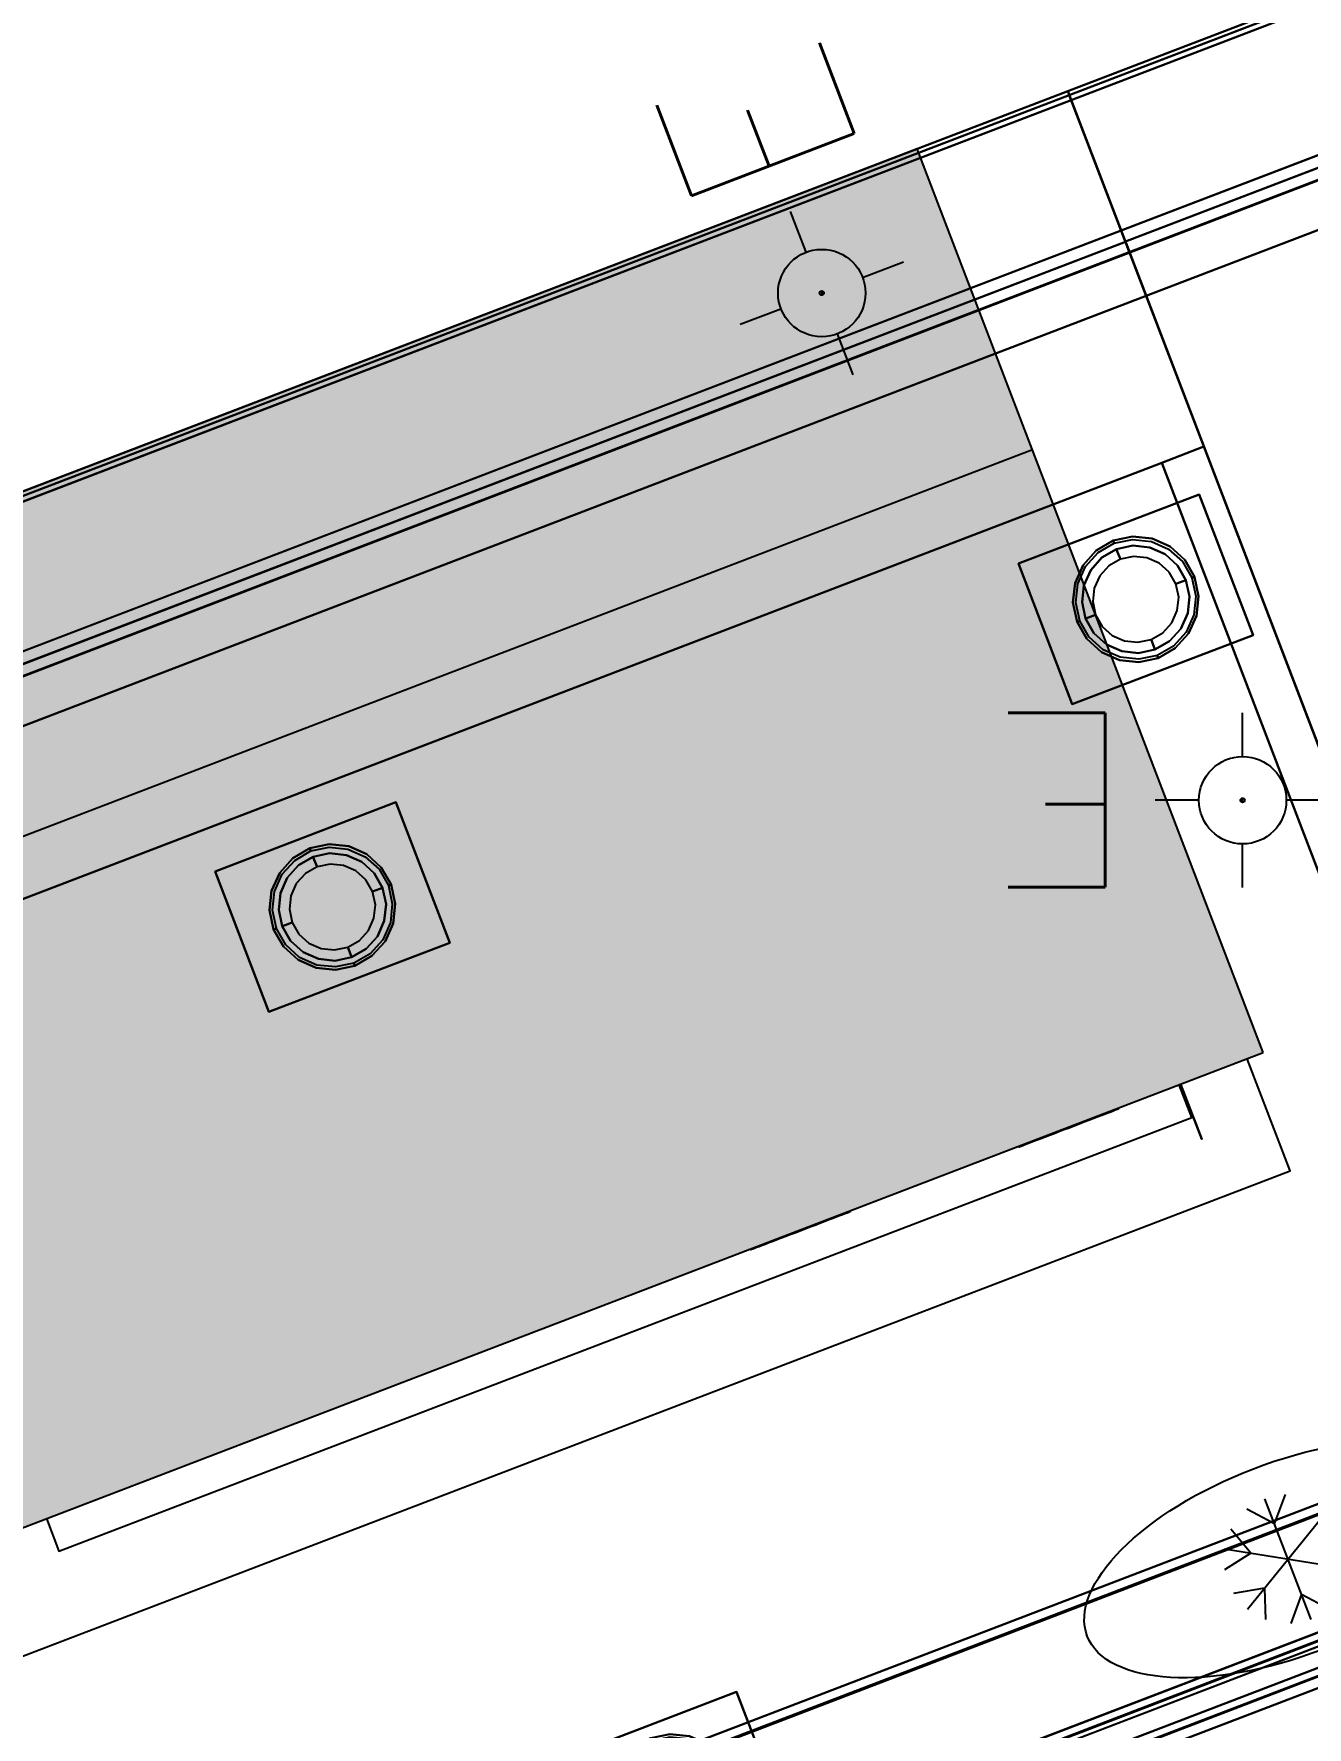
# Model space of a CAD drawing. Header units: millimetres. Extents: x 8159 to 14952, y 6817 to 11888.
# Drawn here: x 9815.9 to 9875.1, y 8752.5 to 8831.2 of the extents above; entities that cross this region are included whole.
import ezdxf
from ezdxf.enums import TextEntityAlignment as Align

# ---------------------------------------------------------------- set-up
doc = ezdxf.new("R2010")
doc.units = ezdxf.units.MM
doc.header["$LTSCALE"] = 5
doc.linetypes.add('DASHED', pattern=[19.05, 12.7, -6.35])
for name, color, linetype in [('200-EquipBlack-3d', 250, 'Continuous'), ('200-EquipBlu-3d', 5, 'Continuous'), ('200-EquipBorder-2d', 9, 'Continuous'), ('200-EquipGreen-3d', 3, 'Continuous'), ('200-EquipID-2d', 7, 'Continuous'), ('200-EquipInternal-2d', 252, 'Continuous'), ('200-EquipRed-3d', 1, 'Continuous'), ('200-EquipSteel-3d', 9, 'Continuous'), ('250-ele-2d', 20, 'Continuous')]:
    doc.layers.add(name, color=color, linetype=linetype)
doc.layers.add('200-InsPoint-3D', color=3, linetype='Continuous', plot=False)
for name, color, linetype, lineweight in [('3-YANGIN-DOLABI', 7, 'Continuous', 0), ('anted', 10, 'Continuous', 0), ('FIBROBETON', 1, 'Continuous', 18), ('kesit', 7, 'Continuous', 0), ('YAZI', 250, 'Continuous', 30)]:
    doc.layers.add(name, color=color, linetype=linetype, lineweight=lineweight)
doc.styles.add('Arial', font='arial.ttf')
doc.styles.add('ROMANS', font='micross.ttf')
doc.styles.add('SIMPLEX', font='SIMPLEX')

# ---------------------------------------------------------------- blocks, each defined once
blk = doc.blocks.new('A$C23C11219')
at = {"layer": 'FIBROBETON'}
blk.add_lwpolyline([(4170.991, 707.809), (4330.647, -537.528, 0.079118), (6057.442, 175.691), (5734.15, 708.989, 0.288304), (5090.273, 1000.528, -0.032207)], format="xyb", close=True, dxfattribs=at)
blk = doc.blocks.new('SEA65')
at = {"layer": '200-EquipBlack-3d', "extrusion": (1, 0, 0), "elevation": 912.3}
blk.add_lwpolyline([(-605.44, 1313.11), (-632.58, 1313.11), (-622.6, 1296.48), (-632.58, 1279.86), (-605.44, 1279.86)], close=True, dxfattribs=at)
at = {"layer": '200-EquipBlack-3d', "extrusion": (0, -1, 0)}
for centre in [(723.04, 947.19, 605.48), (856.6, 947.19, 605.48)]:
    blk.add_circle(centre, 25, dxfattribs=at)
at = {"layer": '200-EquipBorder-2d'}
blk.add_lwpolyline([(953.41, -605.18), (953.41, -155.18), (303.41, -155.18), (303.41, -605.18)], close=True, dxfattribs=at)
at = {"layer": '200-EquipInternal-2d'}
blk.add_line((953.41, -305.18), (303.41, -305.18), dxfattribs=at)
for points in [[(312.61, -605.18), (312.61, -661), (945.38, -661), (945.38, -605.18)], [(347.53, -605.18), (347.53, -621.44), (911.62, -621.44), (911.62, -605.18)]]:
    blk.add_lwpolyline(points, dxfattribs=at)
at = {"layer": '200-EquipSteel-3d'}
for points in [[(303.41, -155.18, 900), (303.41, -255.18, 900), (953.41, -155.18, 900), (953.41, -255.18, 900)], [(303.41, -255.18, 900), (303.41, -605.18, 900), (953.41, -255.18, 900), (953.41, -605.18, 900)], [(303.41, -255.18, 1250), (303.41, -605.18, 1250), (953.41, -255.18, 1250), (953.41, -605.18, 1250)], [(303.41, -255.18, 1010), (303.41, -605.18, 1010), (953.41, -255.18, 1010), (953.41, -605.18, 1010)]]:
    blk.add_solid(points, dxfattribs=at)
at = {"layer": '200-InsPoint-3D'}
blk.add_attdef('DISTANG', (0, 0), '', height=1, dxfattribs=at)
blk = doc.blocks.new('attrib')
at = {"layer": '200-EquipID-2d', "style": 'Arial'}
blk.add_attdef('POS', text='', height=2.5, dxfattribs=at).set_placement((0, 0, -1), align=Align.MIDDLE)
at = {"layer": '200-EquipID-2d', "style": 'ROMANS', "flags": 1}
for tag, p in [('ZONA', (0, -4.905, -2)), ('EQUIPMENTDATA', (0, -7.89, -2)), ('LONGDESCR', (0, -11.302, -2)), ('EQUIPMENTCONN', (0, -14.714, -2)), ('ACCESSORYDATA', (0, -18.552, -2)), ('ACCESSORYCONN', (0, -21.857, -2))]:
    blk.add_attdef(tag, text='', height=2.5, dxfattribs=at).set_placement(p, align=Align.CENTER)
blk = doc.blocks.new('ECON')
at = {"layer": '250-ele-2d'}
for p, q in [((0, 40.64), (0, 20.32)), ((-40.64, 0), (-20.32, 0)), ((20.32, 0), (40.64, 0)), ((0, -20.32), (0, -40.64))]:
    blk.add_line(p, q, dxfattribs=at)
for radius in [20.32, 1]:
    blk.add_circle((0, 0), radius, dxfattribs=at)
blk.add_point((0, 0), dxfattribs=at)
at = {"layer": '250-ele-2d', "style": 'SIMPLEX', "flags": 8}
blk.add_attdef('E', (50.05, -40.64), '', height=81, dxfattribs=at)
blk = doc.blocks.new('ELECTROLUX-MC-CRUSCOTTO800')
at = {"layer": '200-EquipBorder-2d'}
for p, q in [((0, 0), (0, -75)), ((800, 0), (800, -75)), ((0, -75), (800, -75))]:
    blk.add_line(p, q, dxfattribs=at)
at = {"layer": '200-EquipSteel-3d'}
for points in [[(0, -55.83, 654.41), (0, 0, 660.54), (800, 0, 660.54), (800, -55.83, 654.41)], [(0, 0, 660.54), (0, 0, 900), (800, 0, 900), (800, 0, 660.54)], [(0, 0, 900), (0, -62, 900), (800, -62, 900), (800, 0, 900)], [(0, -4.32, 810.26), (0, -59.37, 692.2), (800, -59.37, 692.2), (800, -4.32, 810.26)], [(0, -71.19, 877.81), (0, -4.82, 813.08), (800, -4.82, 813.08), (800, -71.19, 877.81)], [(0, -59.7, 690.72), (0, -59.7, 657.89), (800, -59.7, 657.89), (800, -59.7, 690.72)], [(0, -74.75, 884.46), (0, -71.19, 877.81), (800, -71.19, 877.81), (800, -74.75, 884.46)]]:
    blk.add_3dface(points, dxfattribs=at)
for points, invisible_edges in [([(0, -4.12, 811.75), (0, -4.1, 810.99), (800, -4.1, 810.99), (800, -4.12, 811.75)], 10), ([(0, -4.1, 810.99), (0, -4.32, 810.26), (800, -4.32, 810.26), (800, -4.1, 810.99)], 8), ([(0, -4.36, 812.47), (0, -4.12, 811.75), (800, -4.12, 811.75), (800, -4.36, 812.47)], 10), ([(0, -4.82, 813.08), (0, -4.36, 812.47), (800, -4.36, 812.47), (800, -4.82, 813.08)], 2), ([(0, -57.28, 654.56), (0, -55.83, 654.41), (800, -55.83, 654.41), (800, -57.28, 654.56)], 8), ([(0, -58.54, 655.29), (0, -57.28, 654.56), (800, -57.28, 654.56), (800, -58.54, 655.29)], 10), ([(0, -59.4, 656.46), (0, -58.54, 655.29), (800, -58.54, 655.29), (800, -59.4, 656.46)], 10), ([(0, -59.37, 692.2), (0, -59.51, 691.85), (800, -59.51, 691.85), (800, -59.37, 692.2)], 2), ([(0, -59.7, 657.89), (0, -59.4, 656.46), (800, -59.4, 656.46), (800, -59.7, 657.89)], 2), ([(0, -59.51, 691.85), (0, -59.62, 691.48), (800, -59.62, 691.48), (800, -59.51, 691.85)], 10), ([(0, -59.62, 691.48), (0, -59.68, 691.11), (800, -59.68, 691.11), (800, -59.62, 691.48)], 10), ([(0, -59.68, 691.11), (0, -59.7, 690.72), (800, -59.7, 690.72), (800, -59.68, 691.11)], 8), ([(0, -62, 900), (0, -69.22, 897.81), (800, -69.22, 897.81), (800, -62, 900)], 2), ([(0, -69.22, 897.81), (0, -74.01, 891.97), (800, -74.01, 891.97), (800, -69.22, 897.81)], 10), ([(0, -74.01, 891.97), (0, -74.75, 884.46), (800, -74.75, 884.46), (800, -74.01, 891.97)], 8)]:
    blk.add_3dface(points, dxfattribs=dict(at, invisible_edges=invisible_edges))
at = {"layer": '200-InsPoint-3D'}
for p in [(0, -75), (800, -75)]:
    blk.add_point(p, dxfattribs=at)
blk = doc.blocks.new('ELECTROLUX-MC7-WORKTOP-800')
at = {"layer": '200-EquipSteel-3d'}
blk.add_3dface([(800, -80.5, 900), (0, -80.5, 900), (0, -655, 900), (800, -655, 900)], dxfattribs=at)
blk = doc.blocks.new('ELECTROLUX-MC7-BODY800X250')
at = {"layer": '200-EquipBorder-2d'}
for p, q in [((0, 0), (800, 0)), ((0, -655), (0, 0)), ((800, 0), (800, -655))]:
    blk.add_line(p, q, dxfattribs=at)
at = {"layer": '200-EquipInternal-2d'}
blk.add_line((0, -80), (800, -80), dxfattribs=at)
at = {"layer": '200-EquipSteel-3d'}
for points, invisible_edges in [([(0, -0.34, 912.22), (0, 0, 910.5), (800, 0, 910.5), (800, -0.34, 912.22)], 8), ([(0, 0, 902.7), (0, -0.13, 901.81), (800, -0.13, 901.81), (800, 0, 902.7)], 2), ([(0, -0.13, 901.81), (0, -0.54, 901.01), (800, -0.54, 901.01), (800, -0.13, 901.81)], 10), ([(0, -1.32, 913.68), (0, -0.34, 912.22), (800, -0.34, 912.22), (800, -1.32, 913.68)], 10), ([(0, -0.54, 901.01), (0, -1.19, 900.39), (800, -1.19, 900.39), (800, -0.54, 901.01)], 10), ([(0, -1.19, 900.39), (0, -2, 900), (800, -2, 900), (800, -1.19, 900.39)], 8), ([(0, -2.78, 914.66), (0, -1.32, 913.68), (800, -1.32, 913.68), (800, -2.78, 914.66)], 10), ([(0, -655, 650), (0, -655, 900), (0, -2, 900), (0, -102, 724)], 12), ([(0, -2, 900), (0, -2, 724), (0, -102, 724)], 8), ([(0, -4.5, 915), (0, -2.78, 914.66), (800, -2.78, 914.66), (800, -4.5, 915)], 2), ([(800, -655, 650), (800, -102, 724), (800, -2, 900), (800, -655, 900)], 3), ([(800, -2, 900), (800, -2, 724), (800, -102, 724)], 8), ([(0, -71.6, 914.58), (0, -69.5, 915), (800, -69.5, 915), (800, -71.6, 914.58)], 8), ([(0, -73.39, 913.39), (0, -71.6, 914.58), (800, -71.6, 914.58), (800, -73.39, 913.39)], 10), ([(0, -74.58, 911.6), (0, -73.39, 913.39), (800, -73.39, 913.39), (800, -74.58, 911.6)], 10), ([(0, -75, 909.5), (0, -74.58, 911.6), (800, -74.58, 911.6), (800, -75, 909.5)], 2), ([(0, -75.45, 903.59), (0, -75, 905.7), (800, -75, 905.7), (800, -75.45, 903.59)], 8), ([(0, -76.64, 901.78), (0, -75.45, 903.59), (800, -75.45, 903.59), (800, -76.64, 901.78)], 10), ([(0, -78.4, 900.53), (0, -76.64, 901.78), (800, -76.64, 901.78), (800, -78.4, 900.53)], 10), ([(0, -80.5, 900), (0, -78.4, 900.53), (800, -78.4, 900.53), (800, -80.5, 900)], 2), ([(0, -102, 724), (0, -655, 650), (0, -102, 650)], 1), ([(800, -102, 724), (800, -655, 650), (800, -102, 650)], 1)]:
    blk.add_3dface(points, dxfattribs=dict(at, invisible_edges=invisible_edges))
for points in [[(0, 0, 910.5), (0, 0, 902.7), (800, 0, 902.7), (800, 0, 910.5)], [(0, -2, 724), (0, -2, 900), (800, -2, 900), (800, -2, 724)], [(0, -102, 724), (0, -2, 724), (800, -2, 724), (800, -102, 724)], [(0, -69.5, 915), (0, -4.5, 915), (800, -4.5, 915), (800, -69.5, 915)], [(0, -75, 905.7), (0, -75, 909.5), (800, -75, 909.5), (800, -75, 905.7)], [(0, -655, 650), (0, -102, 650), (800, -102, 650), (800, -655, 650)], [(0, -102, 650), (800, -102, 650), (800, -102, 724), (0, -102, 724)], [(0, -655, 650), (800, -655, 650), (800, -655, 900), (0, -655, 900)]]:
    blk.add_3dface(points, dxfattribs=at)
at = {"layer": '200-InsPoint-3D'}
for p in [(0, 0), (800, 0)]:
    blk.add_point(p, dxfattribs=at)
blk = doc.blocks.new('E7WTNHN000')
for name, p in [('ELECTROLUX-MC7-BODY800X250', (0, 0)), ('ELECTROLUX-MC7-WORKTOP-800', (0, 0)), ('ELECTROLUX-MC-CRUSCOTTO800', (0, -655))]:
    blk.add_blockref(name, p)
blk = doc.blocks.new('ZNS-MC-BASECONTRPAN')
at = {"layer": '200-EquipBlu-3d', "ltscale": 0.7}
blk.add_3dface([(44.98, -3.6, -29.6), (57.17, -3.6, -29.6), (57.17, -3.6, -39.98), (44.98, -3.6, -39.98)], dxfattribs=at)
at = {"layer": '200-EquipGreen-3d', "ltscale": 0.7}
blk.add_3dface([(104.14, -3.6, -31.04), (111.14, -3.6, -31.04), (111.14, -3.6, -39.04), (104.14, -3.6, -39.04)], dxfattribs=at)
at = {"layer": '200-EquipRed-3d', "ltscale": 0.7}
blk.add_3dface([(61.85, -3.6, -30.11), (101.14, -3.6, -30.11), (101.14, -3.6, -39.98), (61.85, -3.6, -39.98)], dxfattribs=at)
at = {"layer": '200-EquipRed-3d'}
for points, invisible_edges in [([(192.09, -6.06, -35), (192.09, -2.22, -35), (192.09, -2.22, -23.78), (192.09, -9.26, -23.78)], 1), ([(192.09, -2.22, -35), (206.53, -2.22, -35), (206.53, -2.22, -23.78), (192.09, -2.22, -23.78)], 1), ([(192.09, -6.06, -35), (206.53, -6.06, -35), (206.53, -2.22, -35), (192.09, -2.22, -35)], 15), ([(192.09, -6.06, -46.22), (192.09, -2.22, -46.22), (192.09, -2.22, -35), (192.09, -6.06, -35)], 4), ([(192.09, -2.22, -46.22), (206.53, -2.22, -46.22), (206.53, -2.22, -35), (192.09, -2.22, -35)], 4), ([(192.09, -6.06, -35), (192.09, -2.22, -35), (206.53, -2.22, -35), (206.53, -6.06, -35)], 15), ([(192.09, -6.06, -35), (192.09, -9.26, -23.78), (206.53, -9.26, -23.78), (206.53, -6.06, -35)], 8), ([(192.09, -6.06, -46.22), (192.09, -6.06, -35), (206.53, -6.06, -35), (206.53, -6.06, -46.22)], 2), ([(206.53, -6.06, -35), (206.53, -9.26, -23.78), (206.53, -2.22, -23.78), (206.53, -2.22, -35)], 8), ([(206.53, -6.06, -46.22), (206.53, -6.06, -35), (206.53, -2.22, -35), (206.53, -2.22, -46.22)], 2)]:
    blk.add_3dface(points, dxfattribs=dict(at, invisible_edges=invisible_edges))
for points in [[(192.09, -9.26, -23.78), (192.09, -2.22, -23.78), (206.53, -2.22, -23.78), (206.53, -9.26, -23.78)], [(192.09, -6.06, -46.22), (206.53, -6.06, -46.22), (206.53, -2.22, -46.22), (192.09, -2.22, -46.22)]]:
    blk.add_3dface(points, dxfattribs=at)
at = {"layer": '200-EquipSteel-3d'}
blk.add_3dface([(0, 0, -85), (0, 0, 0), (304, 0, 0), (304, 0, -85)], dxfattribs=at)
at = {"layer": '200-EquipBlack-3d', "ltscale": 0.7}
mesh = blk.add_polyface(dxfattribs=at)
corners = [(39.12, -3.3, -47.5), (114.12, -3.3, -47.5), (114.12, -0.3, -47.5), (39.12, -0.3, -47.5), (39.12, -3.3, -22.5), (114.12, -3.3, -22.5), (114.12, -0.3, -22.5), (39.12, -0.3, -22.5)]
mesh.append_faces([[corners[k] for k in face] for face in [(0, 3, 2, 1), (4, 5, 6, 7), (0, 1, 5, 4), (3, 7, 6, 2), (0, 4, 7, 3), (1, 2, 6, 5)]])
at = {"layer": '200-EquipBlack-3d'}
mesh = blk.add_polyface(dxfattribs=at)
corners = [(190.81, -2.22, -47.5), (190.81, -2.22, -22.5), (190.81, -0.3, -22.5), (190.81, -0.3, -47.5), (207.81, -2.22, -47.5), (207.81, -2.22, -22.5), (207.81, -0.3, -22.5), (207.81, -0.3, -47.5)]
mesh.append_faces([[corners[k] for k in face] for face in [(0, 3, 2, 1), (4, 5, 6, 7), (0, 1, 5, 4), (3, 7, 6, 2), (0, 4, 7, 3), (1, 2, 6, 5)]])
blk = doc.blocks.new('ZNS-MC-BASEREFUNIT')
at = {"layer": '200-EquipSteel-3d'}
for points in [[(0, 70, 155), (0, 70, 600), (304, 70, 600), (304, 70, 155)], [(0, 70, 600), (0, 30, 600), (304, 30, 600), (304, 70, 600)], [(0, 30, 155), (0, 70, 155), (304, 70, 155), (304, 30, 155)], [(304, 30, 500), (0, 30, 500), (0, 45, 500), (304, 45, 500)], [(0, 45, 500), (0, 45, 585), (304, 45, 585), (304, 45, 500)], [(0, 30, 585), (0, 45, 585), (304, 45, 585), (304, 30, 585)], [(0, 30, 500), (0, 30, 155), (304, 30, 155), (304, 30, 500)], [(304, 30, 600), (0, 30, 600), (0, 30, 585), (304, 30, 585)]]:
    blk.add_3dface(points, dxfattribs=at)
for points, invisible_edges in [([(0, 45, 585), (0, 70, 600), (0, 70, 155), (0, 45, 500)], 5), ([(0, 45, 500), (0, 30, 500), (0, 30, 155), (0, 70, 155)], 8), ([(0, 70, 600), (0, 45, 585), (0, 30, 585), (0, 30, 600)], 1), ([(304, 45, 585), (304, 70, 600), (304, 70, 155), (304, 45, 500)], 5), ([(304, 45, 500), (304, 30, 500), (304, 30, 155), (304, 70, 155)], 8), ([(304, 70, 600), (304, 45, 585), (304, 30, 585), (304, 30, 600)], 1)]:
    blk.add_3dface(points, dxfattribs=dict(at, invisible_edges=invisible_edges))
blk = doc.blocks.new('PQ-MC-LEG200')
at = {"layer": '200-EquipSteel-3d'}
for points in [[(-45, -35, 198), (-45, 35, 198), (45, 35, 198), (45, -35, 198)], [(-45, -35, 200), (45, -35, 200), (45, 35, 200), (-45, 35, 200)], [(-45, 35, 198), (-45, 35, 200), (45, 35, 200), (45, 35, 198)], [(-45, -35, 198), (-45, -35, 200), (-45, 35, 200), (-45, 35, 198)], [(45, -35, 198), (45, 35, 198), (45, 35, 200), (45, -35, 200)], [(-45, -35, 198), (45, -35, 198), (45, -35, 200), (-45, -35, 200)]]:
    blk.add_3dface(points, dxfattribs=at)
for points, invisible_edges in [([(-23.66, 17.19, 198), (-23.66, 17.19, 71), (-17.19, 23.66, 71), (-17.19, 23.66, 198)], 5), ([(-23.66, 17.19, 71), (-22.58, 16.41, 66), (-16.41, 22.58, 66), (-17.19, 23.66, 71)], 5), ([(-17.19, 23.66, 198), (-17.19, 23.66, 71), (-9.04, 27.82, 71), (-9.04, 27.82, 198)], 5), ([(-17.19, 23.66, 71), (-16.41, 22.58, 66), (-8.62, 26.54, 66), (-9.04, 27.82, 71)], 5), ([(-7.73, 23.78, 66), (-7.73, 23.78, 5), (-14.69, 20.23, 5), (-14.69, 20.23, 66)], 5), ([(-7.73, 23.78, 5), (-7.27, 22.38, 1.46), (-13.83, 19.04, 1.46), (-14.69, 20.23, 5)], 7), ([(-9.04, 27.82, 198), (-9.04, 27.82, 71), (0, 29.25, 71), (0, 29.25, 198)], 1), ([(-9.04, 27.82, 71), (-8.62, 26.54, 66), (0, 27.91, 66), (0, 29.25, 71)], 1), ([(0, 25, 66), (0, 25, 5), (-7.73, 23.78, 5), (-7.73, 23.78, 66)], 4), ([(0, 25, 5), (0, 23.54, 1.46), (-7.27, 22.38, 1.46), (-7.73, 23.78, 5)], 6), ([(0, 29.25, 198), (0, 29.25, 71), (9.04, 27.82, 71), (9.04, 27.82, 198)], 4), ([(0, 29.25, 71), (0, 27.91, 66), (8.62, 26.54, 66), (9.04, 27.82, 71)], 4), ([(7.73, 23.78, 66), (7.73, 23.78, 5), (0, 25, 5), (0, 25, 66)], 1), ([(7.73, 23.78, 5), (7.27, 22.38, 1.46), (0, 23.54, 1.46), (0, 25, 5)], 3), ([(14.69, 20.23, 5), (13.83, 19.04, 1.46), (7.27, 22.38, 1.46), (7.73, 23.78, 5)], 7), ([(14.69, 20.23, 66), (14.69, 20.23, 5), (7.73, 23.78, 5), (7.73, 23.78, 66)], 5), ([(9.04, 27.82, 71), (8.62, 26.54, 66), (16.41, 22.58, 66), (17.19, 23.66, 71)], 5), ([(9.04, 27.82, 198), (9.04, 27.82, 71), (17.19, 23.66, 71), (17.19, 23.66, 198)], 5), ([(17.19, 23.66, 71), (16.41, 22.58, 66), (22.58, 16.41, 66), (23.66, 17.19, 71)], 5), ([(17.19, 23.66, 198), (17.19, 23.66, 71), (23.66, 17.19, 71), (23.66, 17.19, 198)], 5), ([(-27.82, 9.04, 198), (-27.82, 9.04, 71), (-23.66, 17.19, 71), (-23.66, 17.19, 198)], 5), ([(-27.82, 9.04, 71), (-26.54, 8.62, 66), (-22.58, 16.41, 66), (-23.66, 17.19, 71)], 5), ([(-14.69, 20.23, 66), (-14.69, 20.23, 5), (-20.23, 14.69, 5), (-20.23, 14.69, 66)], 5), ([(-14.69, 20.23, 5), (-13.83, 19.04, 1.46), (-19.04, 13.83, 1.46), (-20.23, 14.69, 5)], 7), ([(-13.83, 19.04, 1.46), (-11.76, 16.18), (-16.18, 11.76), (-19.04, 13.83, 1.46)], 13), ([(-7.27, 22.38, 1.46), (-6.18, 19.02), (-11.76, 16.18), (-13.83, 19.04, 1.46)], 13), ([(0, 23.54, 1.46), (0, 20), (-6.18, 19.02), (-7.27, 22.38, 1.46)], 12), ([(7.27, 22.38, 1.46), (6.18, 19.02), (0, 20), (0, 23.54, 1.46)], 9), ([(13.83, 19.04, 1.46), (11.76, 16.18), (6.18, 19.02), (7.27, 22.38, 1.46)], 13), ([(19.04, 13.83, 1.46), (16.18, 11.76), (11.76, 16.18), (13.83, 19.04, 1.46)], 13), ([(20.23, 14.69, 5), (19.04, 13.83, 1.46), (13.83, 19.04, 1.46), (14.69, 20.23, 5)], 7), ([(20.23, 14.69, 66), (20.23, 14.69, 5), (14.69, 20.23, 5), (14.69, 20.23, 66)], 5), ([(23.66, 17.19, 71), (22.58, 16.41, 66), (26.54, 8.62, 66), (27.82, 9.04, 71)], 5), ([(23.66, 17.19, 198), (23.66, 17.19, 71), (27.82, 9.04, 71), (27.82, 9.04, 198)], 5), ([(-29.25, 0, 198), (-29.25, 0, 71), (-27.82, 9.04, 71), (-27.82, 9.04, 198)], 4), ([(-29.25, 0, 71), (-27.91, 0, 66), (-26.54, 8.62, 66), (-27.82, 9.04, 71)], 4), ([(-20.23, 14.69, 66), (-20.23, 14.69, 5), (-23.78, 7.73, 5), (-23.78, 7.73, 66)], 5), ([(-20.23, 14.69, 5), (-19.04, 13.83, 1.46), (-22.38, 7.27, 1.46), (-23.78, 7.73, 5)], 7), ([(-19.04, 13.83, 1.46), (-16.18, 11.76), (-19.02, 6.18), (-22.38, 7.27, 1.46)], 13), ([(22.38, 7.27, 1.46), (19.02, 6.18), (16.18, 11.76), (19.04, 13.83, 1.46)], 13), ([(23.78, 7.73, 5), (22.38, 7.27, 1.46), (19.04, 13.83, 1.46), (20.23, 14.69, 5)], 7), ([(23.78, 7.73, 66), (23.78, 7.73, 5), (20.23, 14.69, 5), (20.23, 14.69, 66)], 5), ([(27.82, 9.04, 71), (26.54, 8.62, 66), (27.91, 0, 66), (29.25, 0, 71)], 1), ([(27.82, 9.04, 198), (27.82, 9.04, 71), (29.25, 0, 71), (29.25, 0, 198)], 1), ([(-27.82, -9.04, 198), (-27.82, -9.04, 71), (-29.25, 0, 71), (-29.25, 0, 198)], 1), ([(-27.82, -9.04, 71), (-26.54, -8.62, 66), (-27.91, 0, 66), (-29.25, 0, 71)], 1), ([(-23.78, 7.73, 66), (-23.78, 7.73, 5), (-25, 0, 5), (-25, 0, 66)], 1), ([(-23.78, 7.73, 5), (-22.38, 7.27, 1.46), (-23.54, 0, 1.46), (-25, 0, 5)], 3), ([(-25, 0, 66), (-25, 0, 5), (-23.78, -7.73, 5), (-23.78, -7.73, 66)], 4), ([(-25, 0, 5), (-23.54, 0, 1.46), (-22.38, -7.27, 1.46), (-23.78, -7.73, 5)], 6), ([(-22.38, 7.27, 1.46), (-19.02, 6.18), (-20, 0), (-23.54, 0, 1.46)], 9), ([(-23.54, 0, 1.46), (-20, 0), (-19.02, -6.18), (-22.38, -7.27, 1.46)], 12), ([(23.54, 0, 1.46), (20, 0), (19.02, 6.18), (22.38, 7.27, 1.46)], 12), ([(22.38, -7.27, 1.46), (19.02, -6.18), (20, 0), (23.54, 0, 1.46)], 9), ([(25, 0, 5), (23.54, 0, 1.46), (22.38, 7.27, 1.46), (23.78, 7.73, 5)], 6), ([(23.78, -7.73, 5), (22.38, -7.27, 1.46), (23.54, 0, 1.46), (25, 0, 5)], 3), ([(25, 0, 66), (25, 0, 5), (23.78, 7.73, 5), (23.78, 7.73, 66)], 4), ([(23.78, -7.73, 66), (23.78, -7.73, 5), (25, 0, 5), (25, 0, 66)], 1), ([(29.25, 0, 71), (27.91, 0, 66), (26.54, -8.62, 66), (27.82, -9.04, 71)], 4), ([(29.25, 0, 198), (29.25, 0, 71), (27.82, -9.04, 71), (27.82, -9.04, 198)], 4), ([(-23.78, -7.73, 5), (-22.38, -7.27, 1.46), (-19.04, -13.83, 1.46), (-20.23, -14.69, 5)], 7), ([(-23.78, -7.73, 66), (-23.78, -7.73, 5), (-20.23, -14.69, 5), (-20.23, -14.69, 66)], 5), ([(-22.38, -7.27, 1.46), (-19.02, -6.18), (-16.18, -11.76), (-19.04, -13.83, 1.46)], 13), ([(19.04, -13.83, 1.46), (16.18, -11.76), (19.02, -6.18), (22.38, -7.27, 1.46)], 13), ([(20.23, -14.69, 5), (19.04, -13.83, 1.46), (22.38, -7.27, 1.46), (23.78, -7.73, 5)], 7), ([(20.23, -14.69, 66), (20.23, -14.69, 5), (23.78, -7.73, 5), (23.78, -7.73, 66)], 5), ([(-23.66, -17.19, 71), (-22.58, -16.41, 66), (-26.54, -8.62, 66), (-27.82, -9.04, 71)], 5), ([(-23.66, -17.19, 198), (-23.66, -17.19, 71), (-27.82, -9.04, 71), (-27.82, -9.04, 198)], 5), ([(-20.23, -14.69, 5), (-19.04, -13.83, 1.46), (-13.83, -19.04, 1.46), (-14.69, -20.23, 5)], 7), ([(-20.23, -14.69, 66), (-20.23, -14.69, 5), (-14.69, -20.23, 5), (-14.69, -20.23, 66)], 5), ([(-19.04, -13.83, 1.46), (-16.18, -11.76), (-11.76, -16.18), (-13.83, -19.04, 1.46)], 13), ([(13.83, -19.04, 1.46), (11.76, -16.18), (16.18, -11.76), (19.04, -13.83, 1.46)], 13), ([(14.69, -20.23, 5), (13.83, -19.04, 1.46), (19.04, -13.83, 1.46), (20.23, -14.69, 5)], 7), ([(14.69, -20.23, 66), (14.69, -20.23, 5), (20.23, -14.69, 5), (20.23, -14.69, 66)], 5), ([(27.82, -9.04, 71), (26.54, -8.62, 66), (22.58, -16.41, 66), (23.66, -17.19, 71)], 5), ([(27.82, -9.04, 198), (27.82, -9.04, 71), (23.66, -17.19, 71), (23.66, -17.19, 198)], 5), ([(-17.19, -23.66, 71), (-16.41, -22.58, 66), (-22.58, -16.41, 66), (-23.66, -17.19, 71)], 5), ([(-17.19, -23.66, 198), (-17.19, -23.66, 71), (-23.66, -17.19, 71), (-23.66, -17.19, 198)], 5), ([(-9.04, -27.82, 71), (-8.62, -26.54, 66), (-16.41, -22.58, 66), (-17.19, -23.66, 71)], 5), ([(-14.69, -20.23, 5), (-13.83, -19.04, 1.46), (-7.27, -22.38, 1.46), (-7.73, -23.78, 5)], 7), ([(-14.69, -20.23, 66), (-14.69, -20.23, 5), (-7.73, -23.78, 5), (-7.73, -23.78, 66)], 5), ([(-13.83, -19.04, 1.46), (-11.76, -16.18), (-6.18, -19.02), (-7.27, -22.38, 1.46)], 13), ([(-7.73, -23.78, 5), (-7.27, -22.38, 1.46), (0, -23.54, 1.46), (0, -25, 5)], 3), ([(-7.27, -22.38, 1.46), (-6.18, -19.02), (0, -20), (0, -23.54, 1.46)], 9), ([(0, -23.54, 1.46), (0, -20), (6.18, -19.02), (7.27, -22.38, 1.46)], 12), ([(0, -25, 5), (0, -23.54, 1.46), (7.27, -22.38, 1.46), (7.73, -23.78, 5)], 6), ([(7.27, -22.38, 1.46), (6.18, -19.02), (11.76, -16.18), (13.83, -19.04, 1.46)], 13), ([(7.73, -23.78, 5), (7.27, -22.38, 1.46), (13.83, -19.04, 1.46), (14.69, -20.23, 5)], 7), ([(7.73, -23.78, 66), (7.73, -23.78, 5), (14.69, -20.23, 5), (14.69, -20.23, 66)], 5), ([(17.19, -23.66, 71), (16.41, -22.58, 66), (8.62, -26.54, 66), (9.04, -27.82, 71)], 5), ([(23.66, -17.19, 71), (22.58, -16.41, 66), (16.41, -22.58, 66), (17.19, -23.66, 71)], 5), ([(23.66, -17.19, 198), (23.66, -17.19, 71), (17.19, -23.66, 71), (17.19, -23.66, 198)], 5), ([(-9.04, -27.82, 198), (-9.04, -27.82, 71), (-17.19, -23.66, 71), (-17.19, -23.66, 198)], 5), ([(0, -29.25, 71), (0, -27.91, 66), (-8.62, -26.54, 66), (-9.04, -27.82, 71)], 4), ([(0, -29.25, 198), (0, -29.25, 71), (-9.04, -27.82, 71), (-9.04, -27.82, 198)], 4), ([(-7.73, -23.78, 66), (-7.73, -23.78, 5), (0, -25, 5), (0, -25, 66)], 1), ([(0, -25, 66), (0, -25, 5), (7.73, -23.78, 5), (7.73, -23.78, 66)], 4), ([(9.04, -27.82, 71), (8.62, -26.54, 66), (0, -27.91, 66), (0, -29.25, 71)], 1), ([(9.04, -27.82, 198), (9.04, -27.82, 71), (0, -29.25, 71), (0, -29.25, 198)], 1), ([(17.19, -23.66, 198), (17.19, -23.66, 71), (9.04, -27.82, 71), (9.04, -27.82, 198)], 5)]:
    blk.add_3dface(points, dxfattribs=dict(at, invisible_edges=invisible_edges))
blk = doc.blocks.new('E7BAPP00RH')
at = {"layer": '200-EquipInternal-2d'}
for p, q in [((1451.57, -581.52), (1442.01, -570.58)), ((1451.57, -629.02), (1451.57, -569.02)), ((1451.57, -581.52), (1461.13, -570.58)), ((1436.41, -590.27), (1431.72, -576.52)), ((1436.41, -590.27), (1422.16, -593.08)), ((1425.59, -614.02), (1477.55, -584.02)), ((1425.59, -584.02), (1477.55, -614.02)), ((1436.41, -607.77), (1422.16, -604.96)), ((1436.41, -607.77), (1431.72, -621.51)), ((1451.57, -616.52), (1442.01, -627.45)), ((1451.57, -616.52), (1461.13, -627.45))]:
    blk.add_line(p, q, dxfattribs=at)
blk.add_lwpolyline([(0, -102), (1600, -102), (1600, -655), (0, -655)], close=True, dxfattribs=at)
blk.add_ellipse((1451.57, -599.02), major_axis=(-100, 0), ratio=0.45, dxfattribs=at)
at = {"layer": '200-EquipSteel-3d'}
for points in [[(0, -102, 650), (1600, -102, 650), (1600, -655, 650), (0, -655, 650)], [(21, -102, 650), (1579, -102, 650), (1579, -102, 245), (21, -102, 245)], [(21, -102, 200), (1579, -102, 200), (1579, -102, 245), (21, -102, 245)], [(21, -655, 245), (1579, -655, 245), (1579, -102, 245), (21, -102, 245)], [(21, -655, 200), (1579, -655, 200), (1579, -102, 200), (21, -102, 200)], [(1579, -655, 605), (21, -655, 605), (21, -102, 605), (1579, -102, 605)], [(1579, -102, 200), (1600, -102, 200), (1600, -102, 650), (1579, -102, 650)], [(1579, -655, 200), (1600, -655, 200), (1600, -102, 200), (1579, -102, 200)], [(21, -655, 200), (1579, -655, 200), (1579, -655, 245), (21, -655, 245)], [(21, -655, 605), (1579, -655, 605), (1579, -655, 650), (21, -655, 650)]]:
    blk.add_3dface(points, dxfattribs=at)
at = {"layer": '200-EquipSteel-3d', "invisible_edges": 8}
for points in [[(1579, -655, 605), (1579, -655, 200), (1579, -102, 200), (1579, -102, 605)], [(1600, -655, 650), (1600, -655, 200), (1600, -102, 200), (1600, -102, 650)]]:
    blk.add_3dface(points, dxfattribs=at)
at = {"layer": '200-InsPoint-3D'}
blk.add_point((1600, 0), dxfattribs=at)
for name, p in [('PQ-MC-LEG200', (1145, -157)), ('PQ-MC-LEG200', (1545, -157)), ('PQ-MC-LEG200', (1145, -600)), ('ZNS-MC-BASEREFUNIT', (1296, -730, 50)), ('ZNS-MC-BASECONTRPAN', (1296, -685, 635))]:
    blk.add_blockref(name, p)

msp = doc.modelspace()

# ---------------------------------------------------------------- linework, layer by layer
at = {"layer": '200-EquipBorder-2d', "linetype": 'DASHED', "ltscale": 0.1, "elevation": 130.203}
msp.add_lwpolyline([(9257.392, 8596.257), (10060.516, 8903.814), (10103.431, 8791.75), (9300.307, 8484.193)], close=True, dxfattribs=at)
at = {"layer": 'anted', "ltscale": 3, "extrusion": (0, 0.010673, 0.999943), "elevation": 217.921}
msp.add_lwpolyline([(11856.76, 9414.676), (11856.76, 7096.248), (8385.9, 7096.248), (8385.9, 9414.676)], close=True, dxfattribs=at)
msp.add_lwpolyline([(11856.76, 9414.676), (11856.76, 7096.248), (8385.9, 7096.248), (8385.9, 9414.676)], close=True, dxfattribs=at)
msp.add_lwpolyline([(11856.76, 9414.676), (11856.76, 7096.248), (8385.9, 7096.248), (8385.9, 9414.676)], close=True, dxfattribs=at)
msp.add_lwpolyline([(11856.76, 9414.676), (11856.76, 7096.248), (8385.9, 7096.248), (8385.9, 9414.676)], close=True, dxfattribs=at)
at = {"layer": 'kesit'}
msp.add_line((9256.901, 8596.069, 130.203), (10301.867, 8996.24, 121.738), dxfattribs=at)
at = {"layer": 'YAZI', "linetype": 'Continuous', "ltscale": 10, "extrusion": (0, 0.010673, 0.999943), "elevation": 240.507}
for points in [[(8159.11, 9661.148), (12372.465, 9661.148), (12372.465, 6815.051), (8159.11, 6815.051)], [(8159.11, 9661.148), (12372.465, 9661.148), (12372.465, 6815.051), (8159.11, 6815.051)], [(8159.11, 9661.148), (12372.465, 9661.148), (12372.465, 6815.051), (8159.11, 6815.051)], [(8159.11, 9661.148), (12372.465, 9661.148), (12372.465, 6815.051), (8159.11, 6815.051)], [(8199.97, 9620.288), (12331.605, 9620.288), (12331.605, 6855.911), (8199.97, 6855.911)], [(8254.373, 9565.885), (12277.202, 9565.885), (12277.202, 6910.314), (8254.373, 6910.314)]]:
    msp.add_lwpolyline(points, close=True, dxfattribs=at)

# ---------------------------------------------------------------- block references
at = {"yscale": 0.09999999999990905}
for name, p, xscale, zscale, rotation in [('E7WTNHN000', (9863.938, 8828.534, -130.203), 0.1000000000000535, 0.09999999999999432, 20.95437554370644), ('E7WTNHN000', (9789.229, 8799.924), 0.1000000000000593, 0.1, 20.95437554370517), ('SEA65', (9762.349, 8806.248), 0.1000000000000601, 0.09999999999999998, 20.95437554370499), ('E7BAPP00RH', (9717.202, 8764.31, -130.203), 0.09999999999995722, 0.09999999999999432, 20.95437554344856)]:
    msp.add_blockref(name, p, dxfattribs=dict(at, xscale=xscale, zscale=zscale, rotation=rotation))
for p, xscale, zscale, rotation in [((9852.5, 8819.141), 0.1000000000001571, 0.09999999999999998, 110.9543755434744), ((9872.068, 8795.561, -130.203), 0.09999999999999432, 0.09999999999999432, 180)]:
    msp.add_blockref('ECON', p, dxfattribs=dict(at, xscale=xscale, zscale=zscale, rotation=rotation)).add_auto_attribs({'E': 'E'})
at = {"layer": '200-EquipID-2d'}
ref = msp.add_blockref('attrib', (9834.721, 8785.779), dxfattribs=dict(at, xscale=5, yscale=5, zscale=5))
ref.add_attrib('POS', 'A10', dxfattribs={"color": 7, "height": 12.5, "style": 'Arial'}).set_placement((9834.721, 8785.779, -5), align=Align.MIDDLE)
at = {"layer": '3-YANGIN-DOLABI', "extrusion": (0, 0.010673, 0.999943), "rotation": 183.318814803488}
msp.add_blockref('A$C23C11219', (14647.132, 8757.754, 217.921), dxfattribs=at)

doc.saveas('drawing.dxf')
